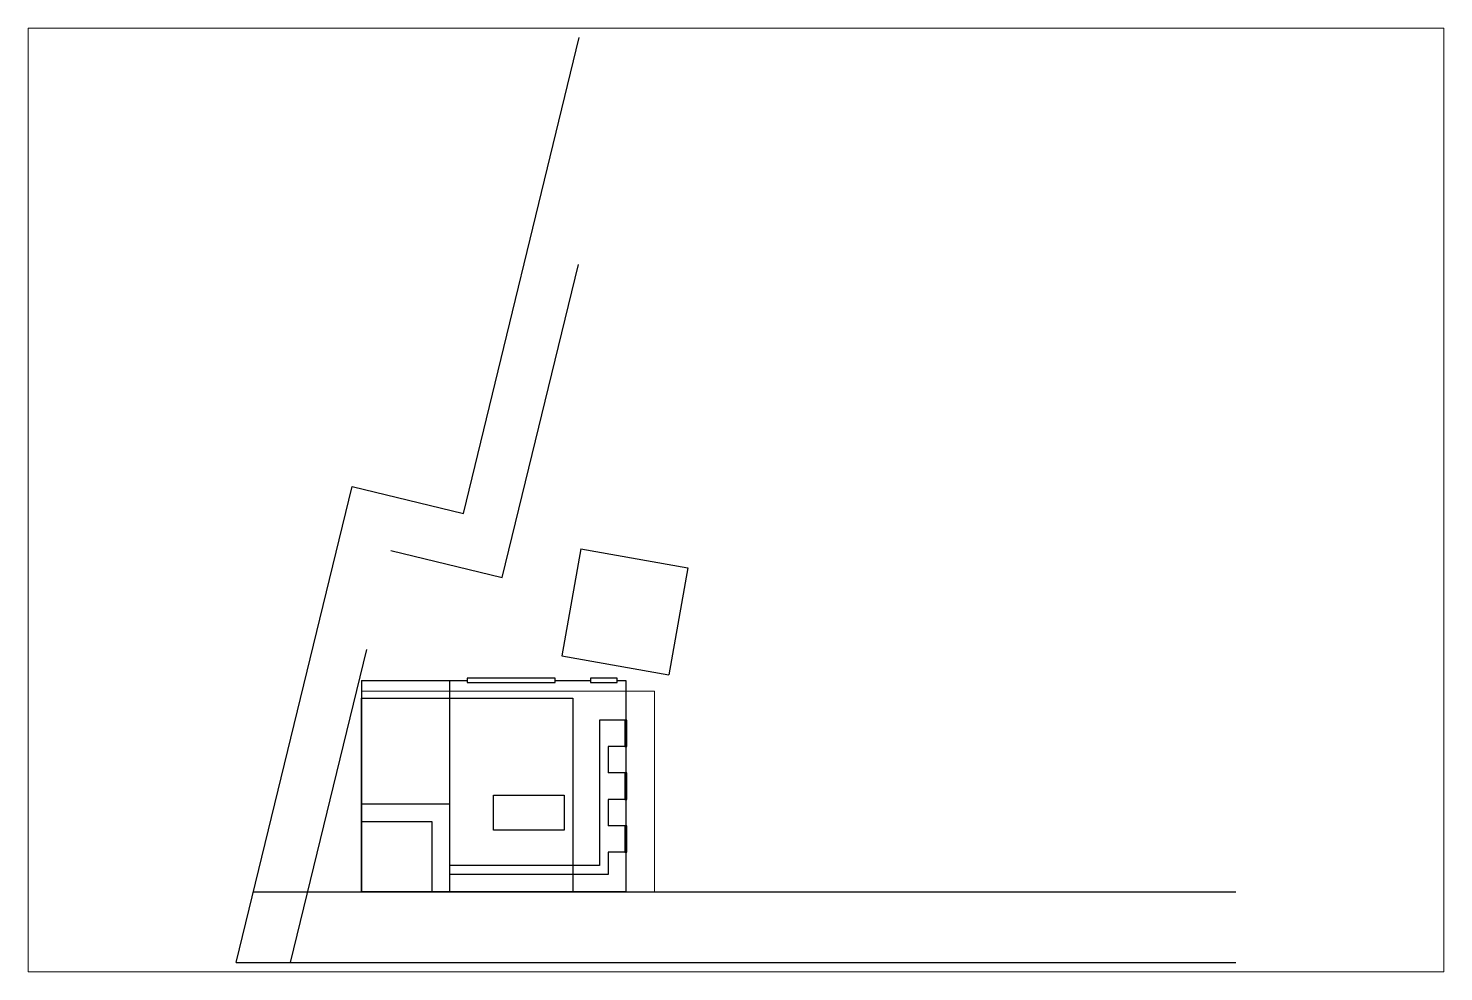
# Paper-space layout 'Site Plan' of a CAD drawing. Header units: inches. Extents: x 1.05 to 9.45, y 0.7 to 6.3.
# The model-space entities are those that its viewports show. They can reach past a viewport. Long polylines and large blocks are cut down to what shows.
import ezdxf

# ---------------------------------------------------------------- set-up
doc = ezdxf.new("R2010")
doc.units = ezdxf.units.IN
doc.header["$LTSCALE"] = 10
doc.header["$MEASUREMENT"] = 0
doc.linetypes.add('DASHED', pattern=[0.375, 0.25, -0.125])
doc.linetypes.add('DOTTED', pattern=[0.25, 0, -0.25])
for name, color, linetype in [('EASEMENT', 6, 'DASHED'), ('FENCE', 8, 'Continuous'), ('New Shed', 7, 'Continuous'), ('New Shed Interior', 140, 'Continuous'), ('Offset Line', 3, 'DOTTED'), ('SHED', 253, 'Continuous')]:
    doc.layers.add(name, color=color, linetype=linetype)
doc.layers.add('np_Construciton', color=55, linetype='Continuous', lineweight=0, plot=False)

msp = doc.modelspace()

# ---------------------------------------------------------------- linework, layer by layer
at = {"layer": 'EASEMENT'}
msp.add_line((729.95, 590.5), (841.41, 590.5), dxfattribs=at)
at = {"layer": 'FENCE'}
for p, q in [((753.78, 633.44), (766.92, 687.44)), ((728, 582.5), (741.15, 636.51)), ((741.15, 636.51), (753.78, 633.44)), ((728, 582.5), (841.41, 582.5))]:
    msp.add_line(p, q, dxfattribs=at)
at = {"layer": 'New Shed', "ltscale": 100}
for p, q in [((742.21, 614.5), (742.21, 590.5)), ((742.21, 614.5), (754.21, 614.5)), ((752.21, 614.5), (752.21, 590.5)), ((764.21, 614.5), (768.21, 614.5)), ((771.21, 614.5), (772.21, 614.5)), ((772.21, 614.5), (772.21, 590.5)), ((742.21, 600.5), (752.21, 600.5)), ((772.21, 590.5), (742.21, 590.5))]:
    msp.add_line(p, q, dxfattribs=at)
at = {"layer": 'New Shed Interior', "ltscale": 100}
for p, q in [((769.21, 610), (769.21, 593.5)), ((772.21, 610), (769.21, 610)), ((742.21, 598.5), (750.21, 598.5)), ((750.21, 598.5), (750.21, 590.5)), ((769.21, 593.5), (752.21, 593.5))]:
    msp.add_line(p, q, dxfattribs=at)
at = {"layer": 'New Shed Interior', "linetype": 'DASHED', "ltscale": 0.1}
for p, q in [((770.21, 607), (770.21, 604)), ((772.21, 607), (770.21, 607)), ((772.21, 604), (770.21, 604)), ((772.21, 601), (770.21, 601)), ((770.21, 601), (770.21, 598)), ((772.21, 598), (770.21, 598)), ((772.21, 595), (770.21, 595)), ((770.21, 595), (770.21, 592.5)), ((770.21, 592.5), (752.21, 592.5))]:
    msp.add_line(p, q, dxfattribs=at)
at = {"layer": 'New Shed Interior', "ltscale": 100}
for points in [[(754.21, 614.75), (754.21, 614.25), (764.21, 614.25), (764.21, 614.75)], [(768.21, 614.75), (768.21, 614.25), (771.21, 614.25), (771.21, 614.75)], [(742.21, 590.5), (742.21, 612.5), (766.21, 612.5), (766.21, 590.5)], [(772.31, 607), (772.31, 610), (772.11, 610), (772.11, 607)], [(772.31, 601), (772.31, 604), (772.11, 604), (772.11, 601)], [(765.21, 597.5), (757.21, 597.5), (757.21, 601.5), (765.21, 601.5)], [(772.31, 595), (772.31, 598), (772.11, 598), (772.11, 595)]]:
    msp.add_lwpolyline(points, close=True, dxfattribs=at)
at = {"layer": 'np_Construciton', "ltscale": 100}
msp.add_lwpolyline([(742.21, 590.5), (742.21, 613.29), (775.46, 613.29), (775.46, 590.5)], close=True, dxfattribs=at)
at = {"layer": 'Offset Line'}
for p, q in [((758.19, 626.19), (772.75, 686.02)), ((734.18, 582.5), (745.56, 629.26)), ((745.56, 629.26), (758.19, 626.19))]:
    msp.add_line(p, q, dxfattribs=at)
at = {"layer": 'SHED'}
for p, q in [((767.09, 629.43), (764.93, 617.29)), ((767.09, 629.43), (779.24, 627.26)), ((779.24, 627.26), (777.07, 615.12)), ((764.93, 617.29), (777.07, 615.12))]:
    msp.add_line(p, q, dxfattribs=at)

psp = doc.layouts.new('Site Plan')

# ---------------------------------------------------------------- viewports
at = {"layer": '0'}
psp.add_viewport(center=(5.25, 3.5), size=(8.4, 5.6), view_center_point=(784.705, 634.9734), view_height=107.037953, dxfattribs=at)

doc.saveas('drawing.dxf')
